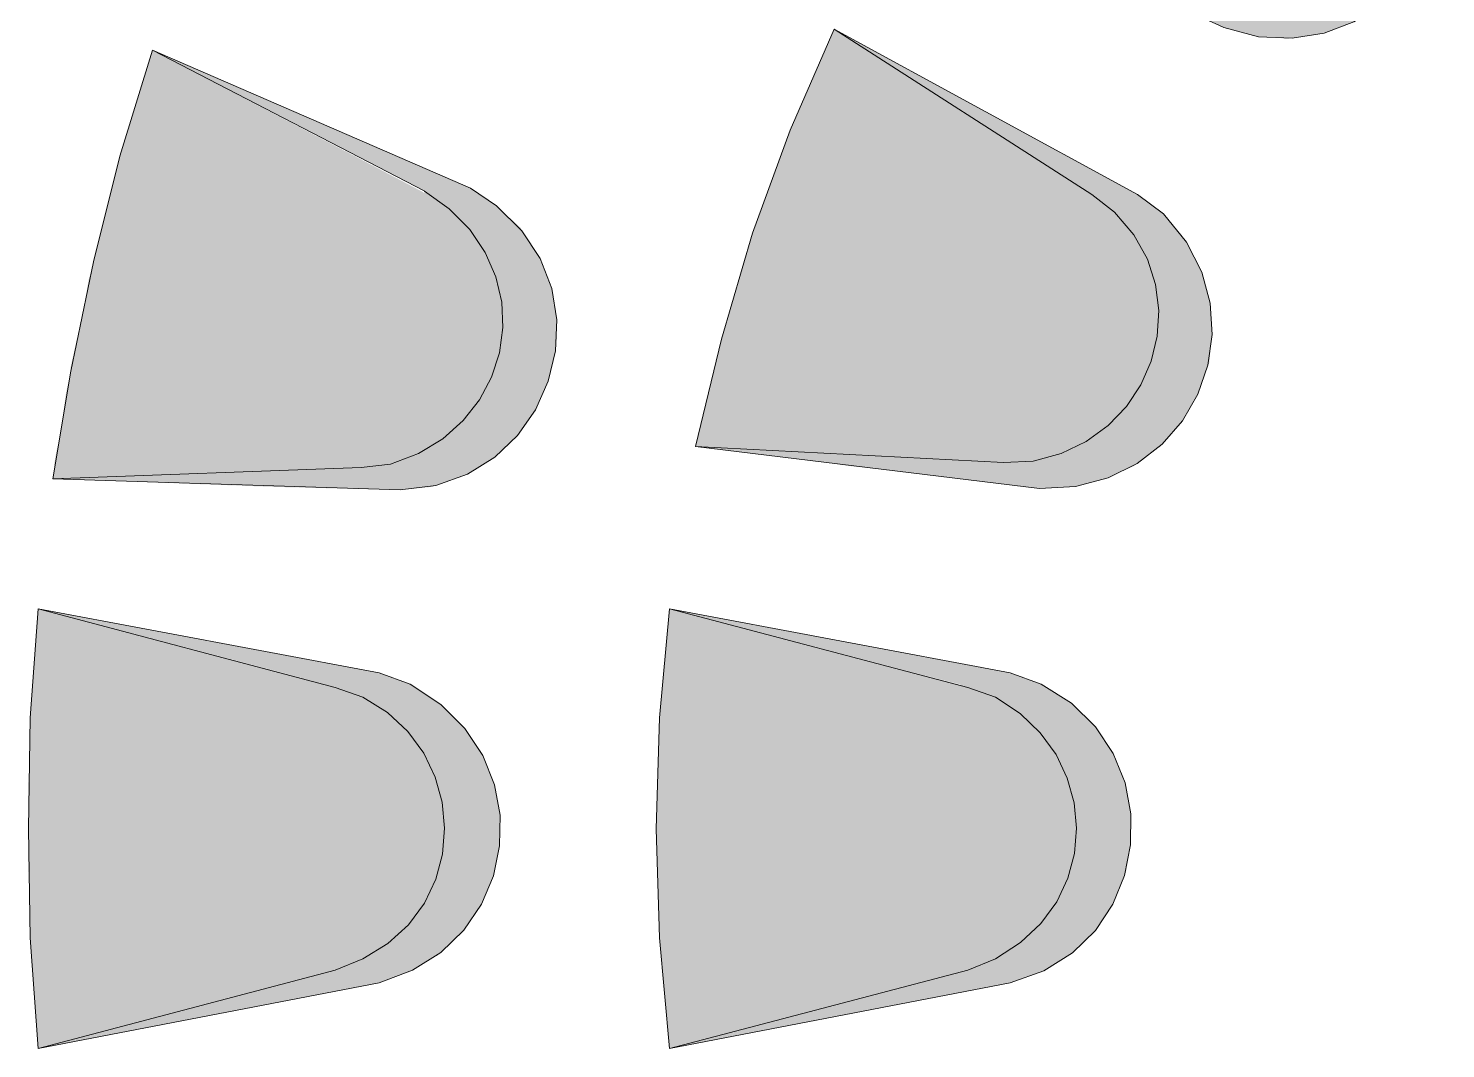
# Model space of a CAD drawing. Extents: x 0 to 245, y -13 to 205.
# Drawn here: x 109.63 to 136.16, y 99.27 to 118.37 of the extents above; entities that cross this region are included whole.
import ezdxf

# ---------------------------------------------------------------- set-up
doc = ezdxf.new("R2010")
doc.units = 0
doc.layers.add('FILL', color=8, linetype='Continuous')
doc.layers.add('GEOMETRY', color=7, linetype='Continuous')

msp = doc.modelspace()

# ---------------------------------------------------------------- hatches: boundary and pattern name
at = {"layer": 'FILL'}
for points in [[(126.115, 121.089), (132.005, 118.384), (132.65, 118.212), (133.28, 118.182), (133.88, 118.28), (134.438, 118.491), (134.94, 118.801), (135.374, 119.196), (135.725, 119.662), (135.981, 120.185), (136.129, 120.751), (136.155, 121.344), (136.046, 121.952), (135.789, 122.56), (135.453, 123.071)], [(124.711, 118.353), (123.886, 116.46), (123.185, 114.535), (122.604, 112.551), (122.117, 110.538)], [(124.711, 118.353), (123.886, 116.46), (127.671, 116.46)], [(124.711, 118.353), (129.533, 115.257)], [(124.711, 118.353), (130.387, 115.257)], [(124.711, 118.353), (129.533, 115.257), (130.387, 115.257)], [(132.005, 118.384), (132.462, 118.263), (133.806, 118.263)], [(132.005, 118.384), (134.172, 118.384), (133.806, 118.263)], [(132.462, 118.263), (132.585, 118.233), (133.531, 118.233)], [(132.462, 118.263), (133.806, 118.263), (133.531, 118.233)], [(132.585, 118.233), (133.531, 118.233), (133.195, 118.173)], [(111.953, 117.962), (111.343, 115.978), (110.853, 113.994), (110.428, 111.948), (110.092, 109.937)], [(111.953, 117.962), (111.343, 115.978), (115.738, 115.978)], [(111.953, 117.962), (117.05, 115.317)], [(111.953, 117.962), (117.905, 115.376)], [(111.953, 117.962), (116.928, 115.378), (117.905, 115.378)], [(123.885, 116.46), (123.458, 115.287), (129.501, 115.287)], [(123.885, 116.46), (127.67, 116.46), (129.501, 115.287)], [(111.342, 115.978), (111.191, 115.318), (116.988, 115.318)], [(111.342, 115.978), (115.738, 115.978), (116.988, 115.318)], [(110.091, 109.937), (116.592, 109.726), (117.258, 109.809), (117.85, 110.019), (118.362, 110.338), (118.789, 110.747), (119.125, 111.227), (119.362, 111.76), (119.496, 112.328), (119.52, 112.913), (119.427, 113.495), (119.213, 114.057), (118.87, 114.58), (118.392, 115.046), (117.904, 115.376)], [(116.927, 115.378), (117.049, 115.317), (117.995, 115.317)], [(116.927, 115.378), (117.905, 115.378), (117.995, 115.317)], [(111.191, 115.318), (111.097, 115.017), (117.476, 115.017)], [(111.191, 115.318), (116.989, 115.318), (117.476, 115.017)], [(115.86, 110.148), (116.41, 110.208), (116.934, 110.411), (117.387, 110.686), (117.768, 111.024), (118.073, 111.412), (118.3, 111.839), (118.447, 112.294), (118.512, 112.766), (118.491, 113.244), (118.382, 113.716), (118.184, 114.171), (117.893, 114.599), (117.507, 114.987), (117.049, 115.318)], [(117.049, 115.318), (117.446, 115.047), (118.392, 115.047)], [(117.049, 115.318), (117.995, 115.318), (118.392, 115.047)], [(122.117, 110.537), (128.555, 109.755), (129.23, 109.793), (129.842, 109.954), (130.385, 110.223), (130.85, 110.584), (131.231, 111.022), (131.518, 111.52), (131.706, 112.063), (131.786, 112.635), (131.75, 113.22), (131.592, 113.802), (131.303, 114.366), (130.876, 114.895), (130.387, 115.257)], [(123.459, 115.287), (123.337, 114.957), (129.929, 114.957)], [(123.459, 115.287), (129.502, 115.287), (129.929, 114.957)], [(127.884, 110.238), (128.434, 110.267), (128.96, 110.409), (129.43, 110.635), (129.838, 110.932), (130.18, 111.288), (130.45, 111.694), (130.645, 112.136), (130.759, 112.604), (130.789, 113.086), (130.728, 113.571), (130.573, 114.047), (130.318, 114.502), (129.96, 114.926), (129.533, 115.258)], [(129.533, 115.257), (130.387, 115.257)], [(129.533, 115.257), (130.387, 115.257)], [(129.533, 115.257), (129.96, 114.926), (130.815, 114.926)], [(129.533, 115.257), (130.387, 115.257), (130.815, 114.926)], [(111.097, 115.017), (111.006, 114.626), (117.874, 114.626)], [(111.097, 115.017), (117.476, 115.017), (117.874, 114.626)], [(117.446, 115.046), (117.508, 114.986), (118.455, 114.986)], [(117.446, 115.046), (118.392, 115.046), (118.455, 114.986)], [(117.507, 114.987), (117.874, 114.627), (118.851, 114.627)], [(117.507, 114.987), (118.455, 114.987), (118.851, 114.627)], [(123.337, 114.957), (123.185, 114.534), (130.295, 114.534)], [(123.337, 114.957), (129.929, 114.957), (130.295, 114.534)], [(129.96, 114.926), (129.99, 114.896), (130.876, 114.896)], [(129.96, 114.926), (130.815, 114.926), (130.876, 114.896)], [(129.99, 114.896), (130.327, 114.505), (131.211, 114.505)], [(129.99, 114.896), (130.876, 114.896), (131.211, 114.505)], [(111.007, 114.626), (110.884, 114.175), (118.178, 114.175)], [(111.007, 114.626), (117.874, 114.626), (118.178, 114.175)], [(117.875, 114.626), (117.905, 114.597), (118.851, 114.597)], [(117.875, 114.626), (118.851, 114.626), (118.851, 114.597)], [(117.905, 114.597), (118.21, 114.145), (119.156, 114.145)], [(117.905, 114.597), (118.85, 114.597), (119.156, 114.145)], [(123.184, 114.534), (123.033, 114.054), (130.57, 114.054)], [(123.184, 114.534), (130.294, 114.534)], [(123.184, 114.534), (130.294, 114.534)], [(123.184, 114.534), (130.294, 114.534), (130.57, 114.054)], [(130.327, 114.505), (130.356, 114.414), (131.272, 114.414)], [(130.327, 114.505), (131.211, 114.505), (131.272, 114.414)], [(130.356, 114.414), (130.57, 114.024), (131.487, 114.024)], [(130.356, 114.414), (131.272, 114.414), (131.487, 114.024)], [(110.884, 114.175), (110.853, 113.994), (118.271, 113.994)], [(110.884, 114.175), (118.178, 114.175), (118.271, 113.994)], [(118.21, 114.145), (118.21, 114.116), (119.188, 114.116)], [(118.21, 114.145), (119.156, 114.145), (119.188, 114.116)], [(118.21, 114.115), (118.393, 113.634), (119.37, 113.634)], [(118.21, 114.115), (119.188, 114.115), (119.37, 113.634)], [(123.033, 114.054), (122.88, 113.513), (130.722, 113.513)], [(123.033, 114.054), (130.57, 114.054), (130.722, 113.513)], [(110.853, 113.994), (110.762, 113.663), (118.392, 113.663)], [(110.853, 113.994), (118.271, 113.994), (118.392, 113.663)], [(130.57, 114.025), (130.631, 113.906), (131.547, 113.906)], [(130.57, 114.025), (131.487, 114.025), (131.547, 113.906)], [(130.63, 113.905), (130.753, 113.483), (131.667, 113.483)], [(130.63, 113.905), (131.546, 113.905), (131.667, 113.483)], [(110.762, 113.663), (110.671, 113.122), (118.485, 113.122)], [(110.762, 113.663), (118.392, 113.663), (118.485, 113.122)], [(118.392, 113.634), (118.422, 113.544), (119.4, 113.544)], [(118.392, 113.634), (119.37, 113.634), (119.4, 113.544)], [(118.422, 113.544), (118.514, 113.091), (119.49, 113.091)], [(118.422, 113.544), (119.4, 113.544), (119.49, 113.091)], [(122.88, 113.513), (122.726, 112.973), (130.783, 112.973)], [(122.88, 113.513), (130.723, 113.513), (130.783, 112.973)], [(130.754, 113.484), (130.754, 113.304), (131.731, 113.304)], [(130.754, 113.484), (131.668, 113.484), (131.731, 113.304)], [(130.754, 113.304), (130.783, 112.943), (131.761, 112.943)], [(130.754, 113.304), (131.731, 113.304), (131.761, 112.943)], [(110.672, 113.122), (110.55, 112.582), (118.485, 112.582)], [(110.672, 113.122), (118.485, 113.122), (118.485, 112.582)], [(118.514, 113.091), (118.485, 112.943), (119.522, 112.943)], [(118.514, 113.091), (119.491, 113.091), (119.522, 112.943)], [(118.485, 112.943), (118.485, 112.551), (119.522, 112.551)], [(118.485, 112.943), (119.522, 112.943), (119.522, 112.551)], [(122.725, 112.973), (122.603, 112.551), (130.753, 112.551)], [(122.725, 112.973), (130.783, 112.973), (130.753, 112.551)], [(130.783, 112.943), (130.754, 112.702), (131.791, 112.702)], [(130.783, 112.943), (131.761, 112.943), (131.791, 112.702)], [(110.549, 112.582), (110.427, 112.039), (118.361, 112.039)], [(110.549, 112.582), (118.485, 112.582), (118.361, 112.039)], [(118.485, 112.551), (118.455, 112.341), (119.491, 112.341)], [(118.485, 112.551), (119.522, 112.551), (119.491, 112.341)], [(122.603, 112.551), (122.574, 112.431), (130.722, 112.431)], [(122.603, 112.551), (130.753, 112.551), (130.722, 112.431)], [(130.754, 112.701), (130.723, 112.4), (131.761, 112.4)], [(130.754, 112.701), (131.791, 112.701), (131.761, 112.4)], [(118.455, 112.341), (118.362, 112.011), (119.432, 112.011)], [(118.455, 112.341), (119.491, 112.341), (119.432, 112.011)], [(122.574, 112.431), (122.452, 111.891), (130.57, 111.891)], [(122.574, 112.431), (130.722, 112.431), (130.57, 111.891)], [(130.722, 112.401), (130.63, 112.101), (131.73, 112.101)], [(130.722, 112.401), (131.76, 112.401), (131.73, 112.101)], [(110.427, 111.948), (110.335, 111.528), (118.149, 111.528)], [(110.427, 112.039), (110.427, 111.948), (118.331, 111.948)], [(110.427, 112.039), (118.362, 112.039), (118.331, 111.948)], [(110.427, 111.948), (118.331, 111.948), (118.149, 111.528)], [(118.362, 112.011), (118.24, 111.771), (119.37, 111.771)], [(118.362, 112.011), (119.431, 112.011), (119.37, 111.771)], [(130.63, 112.101), (130.539, 111.861), (131.638, 111.861)], [(130.63, 112.101), (131.73, 112.101), (131.638, 111.861)], [(118.24, 111.771), (118.149, 111.5), (119.247, 111.5)], [(118.24, 111.771), (119.37, 111.771), (119.247, 111.5)], [(122.452, 111.891), (122.33, 111.41), (130.295, 111.41)], [(122.452, 111.891), (130.57, 111.891), (130.295, 111.41)], [(130.54, 111.861), (130.356, 111.529), (131.517, 111.529)], [(130.54, 111.861), (131.639, 111.861), (131.517, 111.529)], [(110.336, 111.529), (110.275, 111.08), (117.814, 111.08)], [(110.336, 111.529), (118.149, 111.529), (117.814, 111.08)], [(118.149, 111.499), (117.905, 111.198), (119.125, 111.198)], [(118.149, 111.499), (119.247, 111.499), (119.125, 111.198)], [(122.33, 111.409), (122.239, 110.988), (129.929, 110.988)], [(122.33, 111.409), (130.295, 111.409), (129.929, 110.988)], [(130.265, 111.409), (129.928, 111.018), (131.21, 111.018)], [(130.356, 111.529), (130.265, 111.41), (131.455, 111.41)], [(130.265, 111.409), (131.454, 111.409), (131.21, 111.018)], [(130.356, 111.529), (131.516, 111.529), (131.455, 111.41)], [(117.905, 111.198), (117.813, 111.079), (119.003, 111.079)], [(117.905, 111.198), (119.125, 111.198), (119.003, 111.079)], [(110.275, 111.079), (110.213, 110.687), (117.416, 110.687)], [(110.275, 111.079), (117.813, 111.079), (117.416, 110.687)], [(117.813, 111.079), (117.416, 110.718), (118.758, 110.718)], [(117.813, 111.079), (119.002, 111.079), (118.758, 110.718)], [(122.239, 110.988), (122.147, 110.657), (129.471, 110.657)], [(122.239, 110.988), (129.928, 110.988), (129.471, 110.657)], [(129.899, 110.988), (129.471, 110.657), (130.906, 110.657)], [(129.928, 111.019), (129.899, 110.989), (131.21, 110.989)], [(129.899, 110.988), (131.211, 110.988), (130.906, 110.657)], [(129.928, 111.019), (131.21, 111.019), (131.21, 110.989)], [(110.213, 110.688), (110.152, 110.417), (116.928, 110.417)], [(110.213, 110.688), (117.416, 110.688), (116.928, 110.417)], [(117.385, 110.688), (116.927, 110.417), (118.422, 110.417)], [(117.385, 110.688), (118.727, 110.688), (118.422, 110.417)], [(117.416, 110.718), (117.386, 110.688), (118.728, 110.688)], [(117.416, 110.718), (118.759, 110.718), (118.728, 110.688)], [(122.147, 110.657), (122.117, 110.537), (129.226, 110.537)], [(122.147, 110.657), (129.471, 110.657), (129.226, 110.537)], [(129.471, 110.657), (129.258, 110.537), (130.815, 110.537)], [(129.471, 110.657), (130.906, 110.657), (130.815, 110.537)], [(110.152, 110.417), (110.122, 110.237), (116.41, 110.237)], [(110.152, 110.417), (116.927, 110.417), (116.41, 110.237)], [(116.927, 110.417), (116.654, 110.296), (118.3, 110.296)], [(116.927, 110.417), (118.422, 110.417), (118.3, 110.296)], [(127.884, 110.237), (122.117, 110.538)], [(122.117, 110.537), (123.154, 110.417), (124.557, 110.417)], [(122.117, 110.537), (124.527, 110.417), (128.983, 110.417)], [(122.117, 110.537), (129.226, 110.537), (128.983, 110.417)], [(123.154, 110.417), (124.557, 110.237), (127.883, 110.237)], [(123.154, 110.417), (124.557, 110.417), (127.883, 110.237)], [(124.527, 110.417), (127.274, 110.267), (128.433, 110.267)], [(124.527, 110.417), (128.983, 110.417), (128.433, 110.267)], [(128.983, 110.417), (128.433, 110.267), (130.449, 110.267)], [(128.983, 110.417), (130.63, 110.417), (130.449, 110.267)], [(129.259, 110.537), (128.984, 110.417), (130.631, 110.417)], [(129.259, 110.537), (130.816, 110.537), (130.631, 110.417)], [(110.091, 109.936), (115.86, 110.147)], [(110.122, 110.148), (115.86, 110.148), (110.092, 109.937)], [(110.122, 110.238), (110.122, 110.148), (115.86, 110.148)], [(110.122, 110.238), (116.41, 110.238), (115.86, 110.148)], [(115.86, 110.148), (111.953, 109.998), (117.783, 109.998)], [(116.41, 110.207), (115.86, 110.147), (118.027, 110.147)], [(115.86, 110.148), (118.027, 110.148), (117.783, 109.998)], [(116.654, 110.296), (116.41, 110.207), (118.149, 110.207)], [(116.41, 110.207), (118.149, 110.207), (118.027, 110.147)], [(116.654, 110.296), (118.3, 110.296), (118.149, 110.207)], [(124.557, 110.238), (124.986, 110.176), (130.327, 110.176)], [(124.557, 110.238), (130.386, 110.238), (130.327, 110.176)], [(124.986, 110.176), (127.153, 109.937), (129.777, 109.937)], [(124.986, 110.176), (130.327, 110.176), (129.777, 109.937)], [(127.274, 110.267), (128.433, 110.267), (127.883, 110.238)], [(128.433, 110.267), (127.883, 110.238), (130.386, 110.238)], [(128.433, 110.267), (130.449, 110.267), (130.386, 110.238)], [(110.091, 109.937), (114.12, 109.787), (117.202, 109.787)], [(110.091, 109.937), (117.569, 109.937), (117.202, 109.787)], [(111.953, 109.997), (110.092, 109.936), (117.569, 109.936)], [(111.953, 109.997), (117.783, 109.997), (117.569, 109.936)], [(127.153, 109.937), (128.342, 109.787), (129.166, 109.787)], [(127.153, 109.937), (129.777, 109.937), (129.166, 109.787)], [(114.121, 109.786), (117.203, 109.786), (116.593, 109.725)], [(128.342, 109.786), (129.165, 109.786), (128.555, 109.755)], [(109.664, 105.457), (109.633, 103.383), (109.664, 101.339), (109.816, 99.266), (109.816, 107.501)], [(109.816, 107.501), (109.724, 106.058), (115.34, 106.058)], [(109.816, 107.501), (114.425, 106.299), (116.195, 106.299)], [(109.817, 107.501), (115.372, 106.028)], [(109.817, 107.501), (116.196, 106.299)], [(121.445, 105.457), (121.383, 103.383), (121.445, 101.339), (121.628, 99.266), (121.628, 107.501)], [(121.628, 107.501), (121.506, 106.058), (127.153, 106.058)], [(121.628, 107.501), (127.213, 106.028)], [(121.628, 107.501), (128.006, 106.299)], [(121.628, 107.501), (126.236, 106.299), (128.006, 106.299)], [(109.817, 99.266), (116.196, 100.497), (116.824, 100.733), (117.354, 101.069), (117.784, 101.487), (118.112, 101.971), (118.335, 102.502), (118.452, 103.063), (118.459, 103.637), (118.355, 104.206), (118.137, 104.753), (117.802, 105.261), (117.35, 105.711), (116.776, 106.088), (116.196, 106.299)], [(114.426, 106.299), (115.219, 106.088), (116.776, 106.088)], [(114.426, 106.299), (116.196, 106.299), (116.776, 106.088)], [(121.628, 99.266), (128.006, 100.497), (128.638, 100.723), (129.17, 101.057), (129.6, 101.478), (129.926, 101.969), (130.146, 102.51), (130.259, 103.081), (130.263, 103.664), (130.156, 104.24), (129.936, 104.79), (129.603, 105.294), (129.154, 105.733), (128.587, 106.088), (128.006, 106.299)], [(126.236, 106.299), (127.059, 106.088), (128.587, 106.088)], [(126.236, 106.299), (128.006, 106.299), (128.587, 106.088)], [(109.724, 106.058), (109.695, 105.849), (115.86, 105.849)], [(109.695, 105.849), (109.695, 105.578), (116.347, 105.578)], [(109.695, 105.849), (115.86, 105.849), (116.347, 105.578)], [(109.724, 106.058), (115.34, 106.058), (115.86, 105.849)], [(115.218, 106.088), (115.371, 106.028), (116.835, 106.028)], [(115.218, 106.088), (116.776, 106.088), (116.835, 106.028)], [(115.372, 100.738), (115.89, 100.949), (116.362, 101.234), (116.747, 101.586), (117.044, 101.991), (117.256, 102.436), (117.382, 102.908), (117.422, 103.393), (117.377, 103.879), (117.247, 104.351), (117.033, 104.798), (116.735, 105.205), (116.354, 105.56), (115.89, 105.849), (115.372, 106.029)], [(115.372, 106.029), (115.89, 105.849), (117.142, 105.849)], [(115.372, 106.029), (116.836, 106.029), (117.142, 105.849)], [(115.889, 105.849), (116.042, 105.759), (117.293, 105.759)], [(115.889, 105.849), (117.141, 105.849), (117.293, 105.759)], [(121.505, 106.058), (121.475, 105.849), (127.67, 105.849)], [(121.475, 105.849), (121.475, 105.578), (128.16, 105.578)], [(121.475, 105.849), (127.67, 105.849), (128.16, 105.578)], [(121.505, 106.058), (127.152, 106.058), (127.67, 105.849)], [(127.059, 106.088), (127.212, 106.028), (128.648, 106.028)], [(127.059, 106.088), (128.586, 106.088), (128.648, 106.028)], [(127.213, 100.738), (127.733, 100.949), (128.2, 101.251), (128.581, 101.611), (128.876, 102.016), (129.085, 102.456), (129.209, 102.919), (129.249, 103.393), (129.204, 103.868), (129.075, 104.332), (128.864, 104.773), (128.569, 105.18), (128.192, 105.543), (127.733, 105.849), (127.213, 106.029)], [(127.213, 106.029), (127.733, 105.849), (128.984, 105.849)], [(127.213, 106.029), (128.649, 106.029), (128.984, 105.849)], [(127.732, 105.849), (127.853, 105.759), (129.106, 105.759)], [(127.732, 105.849), (128.983, 105.849), (129.106, 105.759)], [(109.695, 105.577), (109.664, 105.457), (116.47, 105.457)], [(109.695, 105.577), (116.347, 105.577), (116.47, 105.457)], [(116.043, 105.759), (116.378, 105.548), (117.508, 105.548)], [(116.043, 105.759), (117.294, 105.759), (117.508, 105.548)], [(121.475, 105.577), (121.445, 105.457), (128.282, 105.457)], [(121.475, 105.577), (128.16, 105.577), (128.282, 105.457)], [(127.853, 105.759), (128.189, 105.548), (129.349, 105.548)], [(127.853, 105.759), (129.106, 105.759), (129.349, 105.548)], [(109.664, 105.457), (109.664, 105.186), (116.745, 105.186)], [(109.664, 105.457), (116.471, 105.457), (116.745, 105.186)], [(116.378, 105.548), (116.593, 105.337), (117.722, 105.337)], [(116.378, 105.548), (117.508, 105.548), (117.722, 105.337)], [(116.592, 105.337), (116.776, 105.157), (117.843, 105.157)], [(116.592, 105.337), (117.721, 105.337), (117.843, 105.157)], [(121.445, 105.457), (121.445, 105.186), (128.555, 105.186)], [(121.445, 105.457), (128.282, 105.457), (128.555, 105.186)], [(128.189, 105.548), (128.403, 105.337), (129.563, 105.337)], [(128.189, 105.548), (129.349, 105.548), (129.563, 105.337)], [(128.403, 105.337), (128.587, 105.157), (129.684, 105.157)], [(128.403, 105.337), (129.562, 105.337), (129.684, 105.157)], [(109.664, 105.187), (109.664, 104.736), (117.05, 104.736)], [(109.664, 105.187), (116.745, 105.187), (117.05, 104.736)], [(116.776, 105.157), (116.989, 104.856), (118.088, 104.856)], [(116.776, 105.157), (117.843, 105.157), (118.088, 104.856)], [(121.445, 105.187), (121.445, 104.736), (128.891, 104.736)], [(121.445, 105.187), (128.555, 105.187), (128.891, 104.736)], [(128.587, 105.157), (128.8, 104.856), (129.899, 104.856)], [(128.587, 105.157), (129.685, 105.157), (129.899, 104.856)], [(116.989, 104.857), (117.081, 104.708), (118.149, 104.708)], [(116.989, 104.857), (118.088, 104.857), (118.149, 104.708)], [(128.799, 104.857), (128.891, 104.708), (129.96, 104.708)], [(128.799, 104.857), (129.9, 104.857), (129.96, 104.708)], [(109.664, 104.736), (109.634, 104.223), (117.294, 104.223)], [(109.664, 104.736), (117.05, 104.736), (117.294, 104.223)], [(117.081, 104.707), (117.265, 104.284), (118.332, 104.284)], [(117.081, 104.707), (118.149, 104.707), (118.332, 104.284)], [(121.445, 104.736), (121.414, 104.223), (129.106, 104.223)], [(121.445, 104.736), (128.891, 104.736), (129.106, 104.223)], [(128.891, 104.707), (129.075, 104.284), (130.142, 104.284)], [(128.891, 104.707), (129.959, 104.707), (130.142, 104.284)], [(117.264, 104.284), (117.293, 104.194), (118.331, 104.194)], [(117.264, 104.284), (118.331, 104.284), (118.331, 104.194)], [(129.075, 104.284), (129.137, 104.194), (130.173, 104.194)], [(129.075, 104.284), (130.142, 104.284), (130.173, 104.194)], [(109.634, 104.223), (109.634, 103.683), (117.416, 103.683)], [(109.634, 104.223), (117.294, 104.223), (117.416, 103.683)], [(117.294, 104.195), (117.416, 103.683), (118.455, 103.683)], [(117.294, 104.195), (118.332, 104.195), (118.455, 103.683)], [(121.414, 104.223), (121.414, 103.683), (129.226, 103.683)], [(121.414, 104.223), (129.106, 104.223), (129.226, 103.683)], [(129.136, 104.195), (129.226, 103.683), (130.265, 103.683)], [(129.136, 104.195), (130.172, 104.195), (130.265, 103.683)], [(109.634, 103.683), (109.634, 103.383), (117.416, 103.383)], [(109.634, 103.683), (117.416, 103.683), (117.416, 103.383)], [(117.416, 103.683), (117.416, 103.654), (118.455, 103.654)], [(117.416, 103.683), (118.455, 103.683), (118.455, 103.654)], [(117.416, 103.654), (117.416, 103.113), (118.455, 103.113)], [(117.416, 103.654), (118.455, 103.654), (118.455, 103.113)], [(121.414, 103.683), (121.383, 103.383), (129.226, 103.383)], [(121.414, 103.683), (129.226, 103.683), (129.226, 103.383)], [(129.226, 103.683), (129.226, 103.654), (130.265, 103.654)], [(129.226, 103.683), (130.265, 103.683), (130.265, 103.654)], [(129.226, 103.654), (129.226, 103.113), (130.265, 103.113)], [(129.226, 103.654), (130.265, 103.654), (130.265, 103.113)], [(109.634, 103.383), (109.634, 103.144), (117.416, 103.144)], [(109.634, 103.383), (117.416, 103.383), (117.416, 103.144)], [(121.383, 103.383), (121.414, 103.144), (129.227, 103.144)], [(121.383, 103.383), (129.227, 103.383), (129.227, 103.144)], [(109.634, 103.144), (109.634, 102.601), (117.294, 102.601)], [(109.634, 103.144), (117.416, 103.144), (117.294, 102.601)], [(117.416, 103.082), (117.294, 102.572), (118.332, 102.572)], [(117.416, 103.113), (117.416, 103.083), (118.455, 103.083)], [(117.416, 103.113), (118.455, 103.113), (118.455, 103.083)], [(117.416, 103.082), (118.455, 103.082), (118.332, 102.572)], [(121.414, 103.144), (121.414, 102.601), (129.137, 102.601)], [(121.414, 103.144), (129.226, 103.144), (129.137, 102.601)], [(129.226, 103.082), (129.136, 102.572), (130.172, 102.572)], [(129.226, 103.113), (129.226, 103.083), (130.265, 103.083)], [(129.226, 103.113), (130.265, 103.113), (130.265, 103.083)], [(129.226, 103.082), (130.265, 103.082), (130.172, 102.572)], [(109.634, 102.601), (109.664, 102.091), (117.081, 102.091)], [(109.634, 102.601), (117.294, 102.601), (117.081, 102.091)], [(117.264, 102.482), (117.08, 102.061), (118.149, 102.061)], [(117.264, 102.482), (118.331, 102.482), (118.149, 102.061)], [(117.294, 102.572), (117.265, 102.481), (118.332, 102.481)], [(117.294, 102.572), (118.332, 102.572), (118.332, 102.481)], [(121.414, 102.601), (121.445, 102.091), (128.922, 102.091)], [(121.414, 102.601), (129.137, 102.601), (128.922, 102.091)], [(129.075, 102.482), (128.891, 102.061), (129.96, 102.061)], [(129.136, 102.572), (129.074, 102.481), (130.142, 102.481)], [(129.075, 102.482), (130.142, 102.482), (129.96, 102.061)], [(129.136, 102.572), (130.172, 102.572), (130.142, 102.481)], [(109.664, 102.091), (109.664, 101.639), (116.776, 101.639)], [(109.664, 102.091), (117.081, 102.091), (116.776, 101.639)], [(116.989, 101.94), (116.776, 101.611), (117.843, 101.611)], [(117.081, 102.061), (116.989, 101.94), (118.088, 101.94)], [(116.989, 101.94), (118.088, 101.94), (117.843, 101.611)], [(117.081, 102.061), (118.149, 102.061), (118.088, 101.94)], [(121.445, 102.091), (121.445, 101.639), (128.587, 101.639)], [(121.445, 102.091), (128.922, 102.091), (128.587, 101.639)], [(128.799, 101.94), (128.587, 101.611), (129.684, 101.611)], [(128.891, 102.061), (128.799, 101.94), (129.899, 101.94)], [(128.799, 101.94), (129.9, 101.94), (129.684, 101.611)], [(128.891, 102.061), (129.959, 102.061), (129.899, 101.94)], [(109.664, 101.639), (109.664, 101.339), (116.471, 101.339)], [(109.664, 101.639), (116.776, 101.639), (116.471, 101.339)], [(116.776, 101.611), (116.592, 101.429), (117.721, 101.429)], [(116.776, 101.611), (117.843, 101.611), (117.721, 101.429)], [(121.445, 101.639), (121.445, 101.339), (128.282, 101.339)], [(121.445, 101.639), (128.587, 101.639), (128.282, 101.339)], [(128.587, 101.611), (128.403, 101.429), (129.563, 101.429)], [(128.587, 101.611), (129.685, 101.611), (129.563, 101.429)], [(109.664, 101.339), (109.695, 101.248), (116.378, 101.248)], [(109.664, 101.339), (116.471, 101.339), (116.378, 101.248)], [(116.592, 101.429), (116.378, 101.248), (117.507, 101.248)], [(116.592, 101.429), (117.721, 101.429), (117.507, 101.248)], [(121.445, 101.339), (121.475, 101.248), (128.189, 101.248)], [(121.445, 101.339), (128.282, 101.339), (128.189, 101.248)], [(128.403, 101.429), (128.189, 101.248), (129.349, 101.248)], [(128.403, 101.429), (129.562, 101.429), (129.349, 101.248)], [(109.695, 101.249), (109.695, 100.948), (115.889, 100.948)], [(109.695, 101.249), (116.378, 101.249), (115.889, 100.948)], [(116.378, 101.249), (116.043, 101.009), (117.294, 101.009)], [(116.378, 101.249), (117.508, 101.249), (117.294, 101.009)], [(121.475, 101.249), (121.475, 100.948), (127.732, 100.948)], [(121.475, 101.249), (128.189, 101.249), (127.732, 100.948)], [(128.189, 101.249), (127.853, 101.009), (129.106, 101.009)], [(128.189, 101.249), (129.349, 101.249), (129.106, 101.009)], [(109.695, 100.948), (109.724, 100.737), (115.372, 100.737)], [(109.695, 100.948), (115.889, 100.948), (115.372, 100.737)], [(115.889, 100.948), (115.371, 100.737), (116.835, 100.737)], [(115.889, 100.948), (117.141, 100.948), (116.835, 100.737)], [(116.043, 101.009), (115.89, 100.948), (117.142, 100.948)], [(116.043, 101.009), (117.294, 101.009), (117.142, 100.948)], [(121.475, 100.948), (121.505, 100.737), (127.212, 100.737)], [(121.475, 100.948), (127.732, 100.948), (127.212, 100.737)], [(127.732, 100.948), (127.212, 100.737), (128.648, 100.737)], [(127.853, 101.009), (127.732, 100.948), (128.983, 100.948)], [(127.732, 100.948), (128.983, 100.948), (128.648, 100.737)], [(127.853, 101.009), (129.106, 101.009), (128.983, 100.948)], [(109.724, 100.738), (115.371, 100.738), (109.816, 99.266)], [(109.817, 99.266), (115.372, 100.738)], [(115.218, 100.708), (114.425, 100.497), (116.195, 100.497)], [(115.218, 100.708), (116.776, 100.708), (116.195, 100.497)], [(115.372, 100.738), (115.219, 100.709), (116.776, 100.709)], [(115.372, 100.738), (116.836, 100.738), (116.776, 100.709)], [(121.505, 100.738), (127.212, 100.738), (121.627, 99.266)], [(121.628, 99.266), (127.213, 100.738)], [(127.059, 100.708), (126.236, 100.497), (128.005, 100.497)], [(127.059, 100.708), (128.586, 100.708), (128.005, 100.497)], [(127.213, 100.738), (127.06, 100.709), (128.587, 100.709)], [(127.213, 100.738), (128.649, 100.738), (128.587, 100.709)], [(114.426, 100.497), (116.196, 100.497), (109.817, 99.266)], [(126.236, 100.497), (128.006, 100.497), (121.628, 99.266)]]:
    msp.add_hatch(color=7, dxfattribs=at).paths.add_polyline_path(points)

# ---------------------------------------------------------------- linework, layer by layer
at = {"layer": 'GEOMETRY', "lineweight": 13}
for points in [[(126.115, 121.089), (132.005, 118.384), (132.65, 118.212), (133.28, 118.182), (133.88, 118.28), (134.438, 118.491), (134.94, 118.801), (135.374, 119.196), (135.725, 119.662), (135.981, 120.185), (136.129, 120.751), (136.155, 121.344), (136.046, 121.952), (135.789, 122.56), (135.453, 123.071)], [(124.711, 118.353), (123.886, 116.46), (123.185, 114.535), (122.604, 112.551), (122.117, 110.538)], [(124.711, 118.353), (129.533, 115.257)], [(124.711, 118.353), (130.387, 115.257)], [(111.953, 117.962), (111.343, 115.978), (110.853, 113.994), (110.428, 111.948), (110.092, 109.937)], [(111.953, 117.962), (117.05, 115.317)], [(111.953, 117.962), (117.905, 115.376)], [(110.091, 109.937), (116.592, 109.726), (117.258, 109.809), (117.85, 110.019), (118.362, 110.338), (118.789, 110.747), (119.125, 111.227), (119.362, 111.76), (119.496, 112.328), (119.52, 112.913), (119.427, 113.495), (119.213, 114.057), (118.87, 114.58), (118.392, 115.046), (117.904, 115.376)], [(115.86, 110.148), (116.41, 110.208), (116.934, 110.411), (117.387, 110.686), (117.768, 111.024), (118.073, 111.412), (118.3, 111.839), (118.447, 112.294), (118.512, 112.766), (118.491, 113.244), (118.382, 113.716), (118.184, 114.171), (117.893, 114.599), (117.507, 114.987), (117.049, 115.318)], [(122.117, 110.537), (128.555, 109.755), (129.23, 109.793), (129.842, 109.954), (130.385, 110.223), (130.85, 110.584), (131.231, 111.022), (131.518, 111.52), (131.706, 112.063), (131.786, 112.635), (131.75, 113.22), (131.592, 113.802), (131.303, 114.366), (130.876, 114.895), (130.387, 115.257)], [(127.884, 110.238), (128.434, 110.267), (128.96, 110.409), (129.43, 110.635), (129.838, 110.932), (130.18, 111.288), (130.45, 111.694), (130.645, 112.136), (130.759, 112.604), (130.789, 113.086), (130.728, 113.571), (130.573, 114.047), (130.318, 114.502), (129.96, 114.926), (129.533, 115.258)], [(122.117, 110.537), (127.884, 110.237)], [(110.091, 109.937), (115.86, 110.148)], [(109.816, 107.501), (109.664, 105.457), (109.633, 103.383), (109.664, 101.339), (109.816, 99.266)], [(109.817, 107.501), (115.372, 106.028)], [(109.817, 107.501), (116.196, 106.299)], [(121.628, 107.501), (121.445, 105.457), (121.383, 103.383), (121.445, 101.339), (121.628, 99.266)], [(121.628, 107.501), (127.213, 106.028)], [(121.628, 107.501), (128.006, 106.299)], [(109.817, 99.266), (116.196, 100.497), (116.824, 100.733), (117.354, 101.069), (117.784, 101.487), (118.112, 101.971), (118.335, 102.502), (118.452, 103.063), (118.459, 103.637), (118.355, 104.206), (118.137, 104.753), (117.802, 105.261), (117.35, 105.711), (116.776, 106.088), (116.196, 106.299)], [(121.628, 99.266), (128.006, 100.497), (128.638, 100.723), (129.17, 101.057), (129.6, 101.478), (129.926, 101.969), (130.146, 102.51), (130.259, 103.081), (130.263, 103.664), (130.156, 104.24), (129.936, 104.79), (129.603, 105.294), (129.154, 105.733), (128.587, 106.088), (128.006, 106.299)], [(115.372, 100.738), (115.89, 100.949), (116.362, 101.234), (116.747, 101.586), (117.044, 101.991), (117.256, 102.436), (117.382, 102.908), (117.422, 103.393), (117.377, 103.879), (117.247, 104.351), (117.033, 104.798), (116.735, 105.205), (116.354, 105.56), (115.89, 105.849), (115.372, 106.029)], [(127.213, 100.738), (127.733, 100.949), (128.2, 101.251), (128.581, 101.611), (128.876, 102.016), (129.085, 102.456), (129.209, 102.919), (129.249, 103.393), (129.204, 103.868), (129.075, 104.332), (128.864, 104.773), (128.569, 105.18), (128.192, 105.543), (127.733, 105.849), (127.213, 106.029)], [(109.817, 99.266), (115.372, 100.738)], [(121.628, 99.266), (127.213, 100.738)]]:
    msp.add_lwpolyline(points, dxfattribs=at)

doc.saveas('drawing.dxf')
